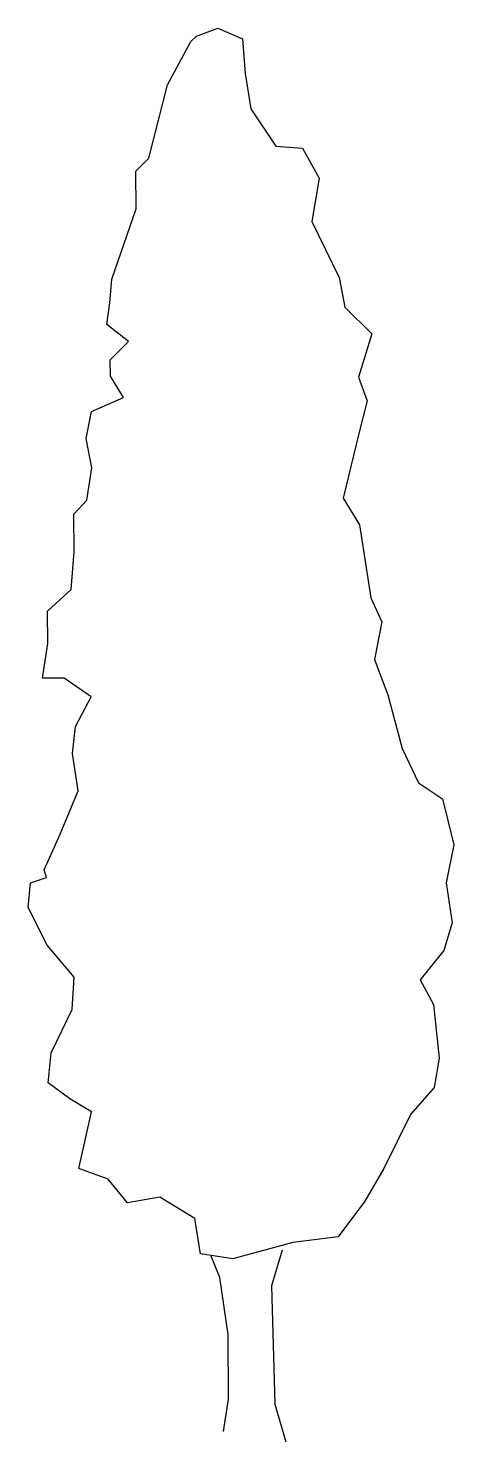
# Model space of a CAD drawing. Header units: inches. Extents: x 0 to 3.1, y 0 to 10.2.
import ezdxf

# ---------------------------------------------------------------- set-up
doc = ezdxf.new("R2010")
doc.units = ezdxf.units.IN
doc.header["$MEASUREMENT"] = 0

# ---------------------------------------------------------------- blocks, each defined once
blk = doc.blocks.new('A$C56631AB8')
for p, q in [((1.206, 10.099), (1.36, 10.156)), ((1.36, 10.156), (1.537, 10.08)), ((0.998, 9.749), (1.167, 10.06)), ((1.167, 10.06), (1.206, 10.099)), ((1.537, 10.08), (1.556, 9.831)), ((1.556, 9.831), (1.597, 9.577)), ((0.864, 9.223), (0.998, 9.749)), ((1.597, 9.577), (1.776, 9.308)), ((1.776, 9.308), (1.969, 9.293)), ((1.969, 9.293), (2.087, 9.078)), ((0.771, 9.128), (0.864, 9.223)), ((0.773, 8.858), (0.771, 9.128)), ((2.087, 9.078), (2.034, 8.768)), ((0.6, 8.353), (0.773, 8.858)), ((2.034, 8.768), (2.231, 8.366)), ((0.585, 8.182), (0.6, 8.353)), ((2.231, 8.366), (2.271, 8.151)), ((0.564, 8.027), (0.585, 8.182)), ((2.271, 8.151), (2.466, 7.959)), ((0.72, 7.906), (0.564, 8.027)), ((2.466, 7.959), (2.369, 7.648)), ((0.588, 7.773), (0.72, 7.906)), ((0.589, 7.657), (0.588, 7.773)), ((0.684, 7.503), (0.589, 7.657)), ((2.369, 7.648), (2.431, 7.478)), ((0.453, 7.401), (0.684, 7.503)), ((2.431, 7.478), (2.372, 7.245)), ((0.416, 7.208), (0.453, 7.401)), ((2.372, 7.245), (2.26, 6.78)), ((0.456, 6.998), (0.416, 7.208)), ((0.419, 6.765), (0.456, 6.998)), ((0.326, 6.665), (0.419, 6.765)), ((2.26, 6.78), (2.377, 6.587)), ((0.328, 6.394), (0.326, 6.665)), ((2.377, 6.587), (2.459, 6.063)), ((0.308, 6.123), (0.328, 6.394)), ((0.138, 5.967), (0.308, 6.123)), ((2.459, 6.063), (2.538, 5.892)), ((0.14, 5.735), (0.138, 5.967)), ((2.538, 5.892), (2.484, 5.621)), ((0.103, 5.486), (0.14, 5.735)), ((2.484, 5.621), (2.58, 5.367)), ((0.258, 5.487), (0.103, 5.486)), ((0.452, 5.351), (0.258, 5.487)), ((0.338, 5.14), (0.452, 5.351)), ((2.58, 5.367), (2.683, 4.981)), ((0.317, 4.946), (0.338, 5.14)), ((2.683, 4.981), (2.801, 4.733)), ((0.358, 4.676), (0.317, 4.946)), ((0.228, 4.365), (0.358, 4.676)), ((2.801, 4.733), (2.973, 4.619)), ((2.973, 4.619), (3.053, 4.288)), ((0.114, 4.11), (0.228, 4.365)), ((3.053, 4.288), (3, 4.016)), ((0.131, 4.055), (0.114, 4.11)), ((0, 3.838), (0.015, 4.015)), ((0.015, 4.015), (0.131, 4.055)), ((3, 4.016), (3.041, 3.729)), ((0.135, 3.568), (0, 3.838)), ((3.041, 3.729), (2.982, 3.53)), ((0.33, 3.338), (0.135, 3.568)), ((2.982, 3.53), (2.812, 3.318)), ((0.315, 3.105), (0.33, 3.338)), ((2.812, 3.318), (2.907, 3.142)), ((0.163, 2.795), (0.315, 3.105)), ((2.907, 3.142), (2.949, 2.756)), ((0.143, 2.579), (0.163, 2.795)), ((2.949, 2.756), (2.912, 2.545)), ((0.298, 2.464), (0.143, 2.579)), ((2.912, 2.545), (2.742, 2.351)), ((0.454, 2.371), (0.298, 2.464)), ((0.363, 1.962), (0.454, 2.371)), ((2.742, 2.351), (2.552, 1.962)), ((0.574, 1.886), (0.363, 1.962)), ((2.552, 1.962), (2.415, 1.729)), ((0.713, 1.716), (0.574, 1.886)), ((0.945, 1.756), (0.713, 1.716)), ((1.195, 1.603), (0.945, 1.756)), ((2.415, 1.729), (2.224, 1.473)), ((1.236, 1.349), (1.195, 1.603)), ((1.898, 1.432), (1.468, 1.313)), ((2.224, 1.473), (1.898, 1.432)), ((1.468, 1.313), (1.236, 1.349)), ((1.375, 1.179), (1.313, 1.333)), ((1.821, 1.376), (1.746, 1.121)), ((1.434, 0.771), (1.375, 1.179)), ((1.746, 1.121), (1.769, 0.27)), ((1.437, 0.306), (1.434, 0.771)), ((1.4, 0.074), (1.437, 0.306)), ((1.769, 0.27), (1.849, 0))]:
    blk.add_line(p, q)

msp = doc.modelspace()

# ---------------------------------------------------------------- block references
msp.add_blockref('A$C56631AB8', (0, 0))

doc.saveas('drawing.dxf')
